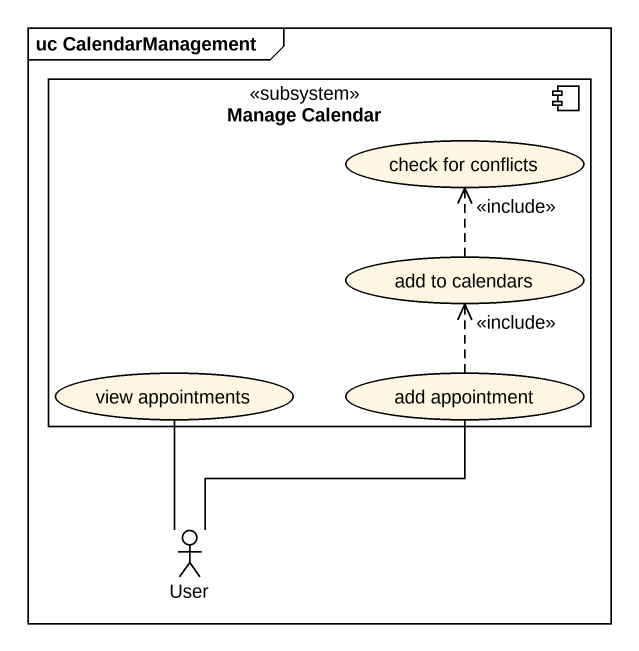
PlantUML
@startuml
mainframe uc CalendarManagement
component "Manage Calendar" as Manage_Calendar <<subsystem>> {
  usecase "check for conflicts" as check_for_conflicts
  usecase "add to calendars" as add_to_calendars
  usecase "view appointments" as view_appointments
  usecase "add appointment" as add_appointment
}
actor User
add_to_calendars .up.> check_for_conflicts : <<include>>
add_appointment .up.> add_to_calendars : <<include>>
User -up- view_appointments
User -up- add_appointment
@enduml
